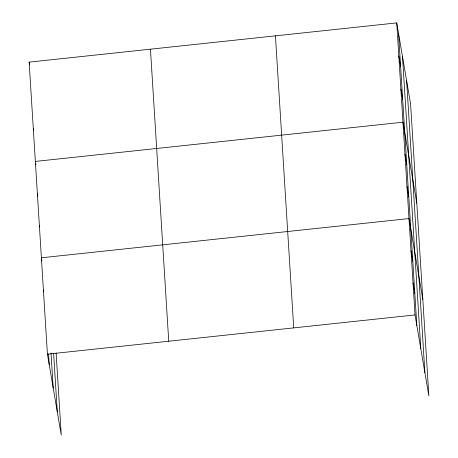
<?xml version="1.0" encoding="UTF-8"?>
<svg xmlns="http://www.w3.org/2000/svg" width="458" height="458" viewBox="0 0 458 458"><rect width="100%" height="100%" fill="white"/><g stroke="black" fill="none" stroke-linecap="round" stroke-linejoin="round"><path stroke-width="0.69" d="M56.116 353.004L61.258 435.1L47.426 354.166L29.14 62.128L396.743 22.9L410.574 103.834L428.86 395.872L415.028 314.938L396.743 22.9M35.358 161.422L402.96 122.194L416.791 203.129M47.426 354.166L415.028 314.938M398.815 55.996L400.624 66.593M400.887 89.092L402.697 99.695M404.969 154.317L406.784 164.914M406.979 186.44L408.794 197.037M422.826 299.503L408.994 218.563L41.392 257.791L41.959 261.106M411.003 250.686L412.818 261.289M413.019 282.815L414.828 293.412M29.14 62.128L29.593 64.778M33.285 128.32L33.623 130.307M35.695 163.409L35.919 164.731M37.367 193.545L37.819 196.196M39.377 225.668L39.606 226.991M43.401 289.914L43.739 291.901M406.607 80.625L424.892 372.663M402.519 56.712L420.805 348.744M398.552 33.497L416.837 325.535M275.43 35.844L293.721 327.882M150.447 49.183L168.733 341.221M53.626 353.353L57.29 411.891M51.015 352.992L53.202 387.972M48.565 354.051L49.235 364.763"/></g></svg>
